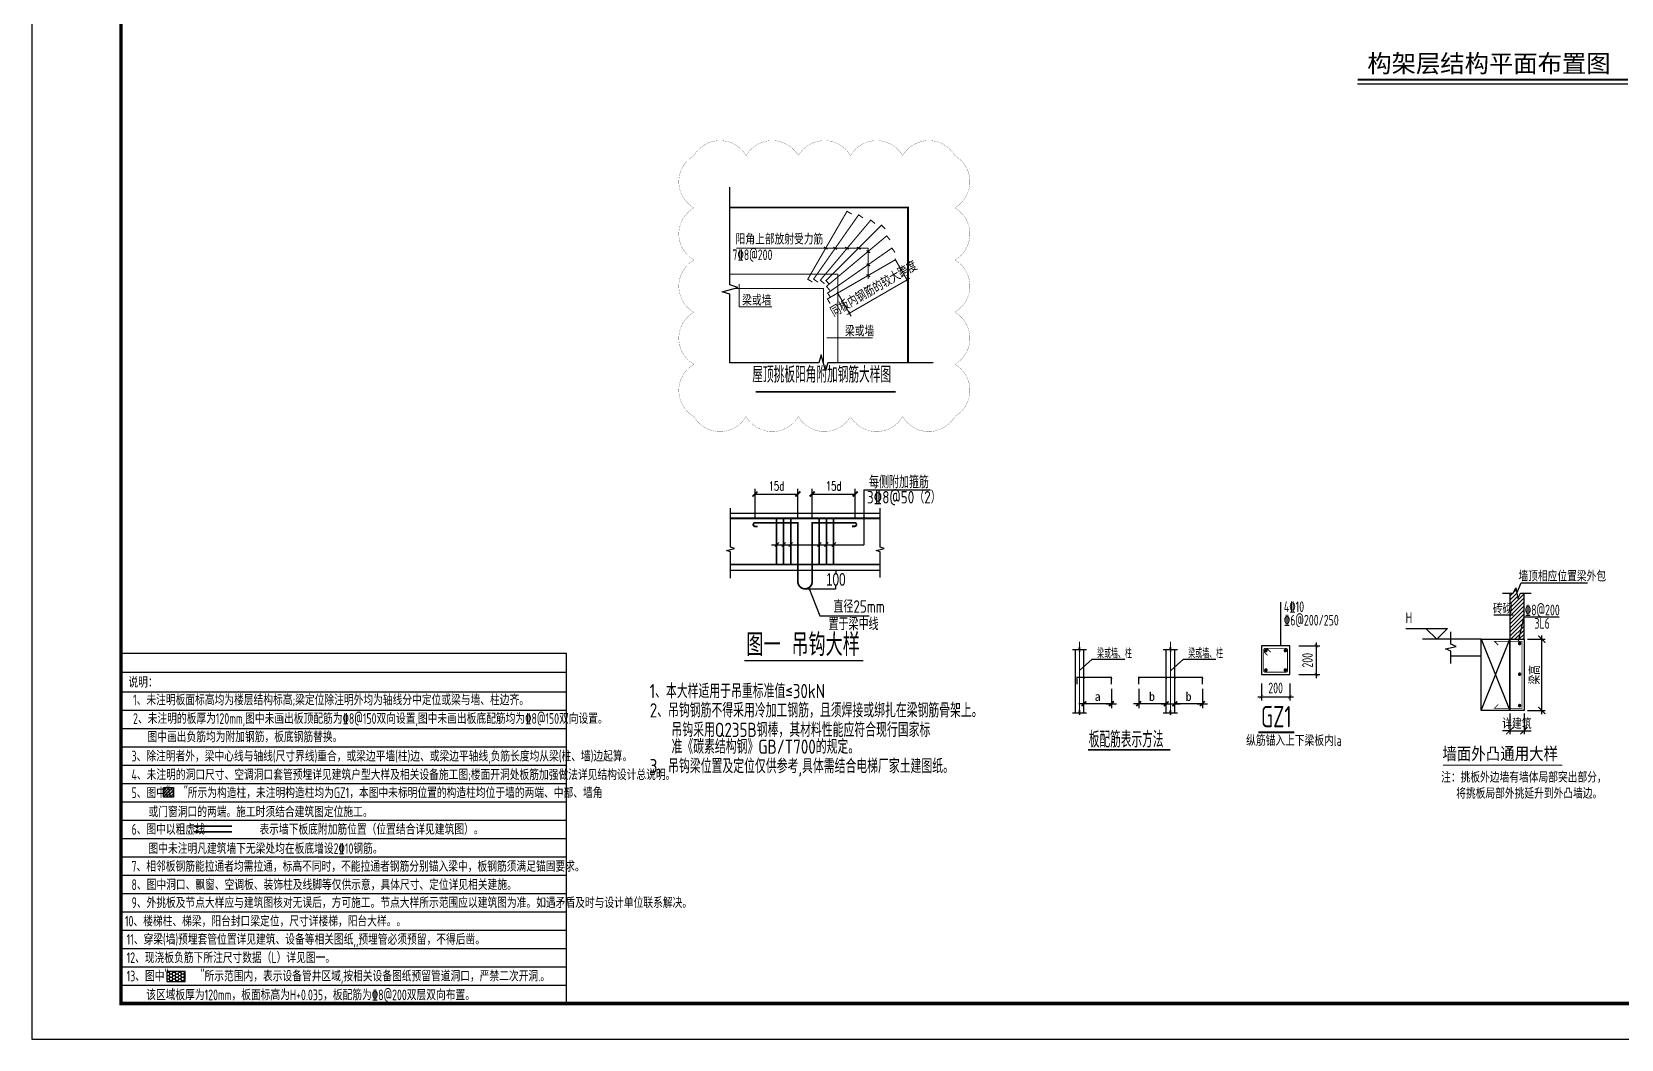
# Model space of a CAD drawing. Extents: x -668857 to 143095, y -247466 to 228182.
# Drawn here: x -229465 to -184922, y -247466 to -219221 of the extents above; entities that cross this region are included whole.
import ezdxf
from ezdxf.enums import TextEntityAlignment as Align

# ---------------------------------------------------------------- set-up
doc = ezdxf.new("R2010")
doc.units = 0
doc.header["$LTSCALE"] = 1000
for name, pattern in [('DASH', [0.35, 0.25, -0.1]), ('DOTE', [2.42, 2, -0.2, 0.02, -0.2]), ('短虚线', [187.5, 125, -62.5])]:
    doc.linetypes.add(name, pattern=pattern)
doc.layers.get('0').update_dxf_attribs({"linetype": 'CONTINUOUS'})
doc.layers.get('DEFPOINTS').update_dxf_attribs({"linetype": 'CONTINUOUS'})
for name, color, linetype, lineweight in [('+公共字体', 7, 'CONTINUOUS', 20), ('+图名', 243, 'CONTINUOUS', 20), ('+混凝土墙', 3, 'CONTINUOUS', 20), ('DOTE', 19, 'DOTE', 9), ('查找字符', 1, 'CONTINUOUS', 18), ('边缘构件填充', 253, '短虚线', 18)]:
    doc.layers.add(name, color=color, linetype=linetype, lineweight=lineweight)
for name, color, linetype in [('-TK', 7, 'CONTINUOUS'), ('0p-标字', 7, 'CONTINUOUS'), ('0p-标注', 43, 'CONTINUOUS'), ('A-AXIS', 1, 'CONTINUOUS'), ('DIM', 2, 'CONTINUOUS'), ('FLOOR_UP_REIN', 13, 'CONTINUOUS'), ('GJ', 5, 'CONTINUOUS'), ('LINK', 6, 'CONTINUOUS'), ('OUTLINE', 2, 'CONTINUOUS'), ('REIN', 6, 'CONTINUOUS'), ('S-DETLCW-LINE1-pdx', 7, 'CONTINUOUS'), ('S-DETLCW-TEXT', 7, 'CONTINUOUS'), ('S-DETLS-HATCH', 251, 'CONTINUOUS'), ('S-DETLS-TEXT', 7, 'CONTINUOUS'), ('S-X详图实线', 4, 'CONTINUOUS'), ('S-X详图标注', 3, 'CONTINUOUS'), ('S-X详图钢筋', 6, 'CONTINUOUS'), ('S-大样-砼线', 7, 'CONTINUOUS'), ('S-引出线', 40, 'CONTINUOUS'), ('S-文字', 7, 'CONTINUOUS'), ('S-板正筋', 2, 'CONTINUOUS'), ('S-构造柱', 212, 'CONTINUOUS'), ('S-表格线', 54, 'CONTINUOUS'), ('S-降板填充', 75, 'CONTINUOUS'), ('TEXT', 2, 'CONTINUOUS'), ('THIN', 7, 'CONTINUOUS'), ('大样线', 40, 'CONTINUOUS'), ('悬梁', 4, 'CONTINUOUS'), ('空调洞口标注', 130, 'CONTINUOUS'), ('说明文字', 7, 'CONTINUOUS')]:
    doc.layers.add(name, color=color, linetype=linetype)
doc.layers.add('审图修改', color=2, linetype='CONTINUOUS', plot=False)
doc.styles.add('$2$X', font='romans0.shx', dxfattribs={"width": 0.7, "bigfont": 'hz00.shx'})
doc.styles.add('-宋体', font='', dxfattribs={"width": 0.7, "height": 300, "bigfont": '宋体.TTF'})
doc.styles.add('10', font='', dxfattribs={"width": 0.7, "height": 300})
doc.styles.add('AHZTXT', font='atxt.shx', dxfattribs={"width": 0.7, "bigfont": 'ahztxt.shx'})
doc.styles.add('BW_Rein', font='Tssdeng.shx', dxfattribs={"width": 0.7, "bigfont": 'hztxt.shx'})
doc.styles.add('DIM_FONT', font='SIMPLEX.shx', dxfattribs={"width": 0.56})
doc.styles.add('hzst', font='', dxfattribs={"width": 0.7})
doc.styles.add('TSSD_DIMENSION', font='Tssdeng.shx', dxfattribs={"width": 0.7, "bigfont": 'tssdchn.shx'})
doc.styles.add('TSSD_Label', font='Tssdeng.shx', dxfattribs={"width": 0.7, "bigfont": 'hztxt.shx'})
doc.styles.add('TSSD_Norm', font='Tssdeng.shx', dxfattribs={"bigfont": 'tssdchn.shx'})
doc.styles.add('TSSD_REIN', font='tssdeng.shx', dxfattribs={"width": 0.7, "height": 300, "bigfont": 'tssdchn.shx'})
doc.styles.get('-宋体').set_extended_font_data('SimSun')
doc.styles.get('10').set_extended_font_data('SimSun')
doc.styles.get('hzst').set_extended_font_data('SimSun')
doc.dimstyles.new('25-100', dxfattribs={"dimscale": 100, "dimtxt": 3, "dimasz": 2, "dimexe": 1, "dimexo": 1, "dimgap": 0.5, "dimtad": 1, "dimdec": 0, "dimlfac": 0.25, "dimdsep": 46, "dimtxsty": 'TSSD_REIN', "dimblk1": 'ARCHTICK', "dimblk2": 'ARCHTICK', "dimsah": 1, "dimcen": 2.5, "dimdle": 1, "dimclrd": 256, "dimclre": 256, "dimclrt": 7, "dimadec": 0, "dimazin": 0, "dimtfac": 1, "dimtdec": 0, "dimtix": 1, "dimtmove": 2, "dimatfit": 3, "dimldrblk": 'ARCHTICK', "dimfxl": 0, "dimtolj": 1, "dimtzin": 0, "dimlwd": -1, "dimlwe": -1, "dimarcsym": 0})
doc.dimstyles.new('DIM梁定位100', dxfattribs={"dimtxt": 250, "dimasz": 100, "dimexe": 150, "dimexo": 100, "dimgap": 100, "dimtad": 1, "dimdec": 0, "dimdsep": 46, "dimtxsty": '$2$X', "dimblk": '$1$_archtick', "dimcen": 2.5, "dimclrd": 256, "dimclre": 256, "dimclrt": 7, "dimadec": 3, "dimazin": 0, "dimtfac": 1, "dimtdec": 0, "dimtix": 1, "dimtmove": 2, "dimatfit": 3, "dimldrblk": '$1$_archtick', "dimfxl": 0, "dimtolj": 1, "dimtzin": 0, "dimlwd": -1, "dimlwe": -1, "dimarcsym": 0})
doc.dimstyles.new('NORMAL', dxfattribs={"dimtxt": 0.18, "dimasz": 0.18, "dimexe": 0.18, "dimexo": 0.0625, "dimgap": 0.09, "dimtad": 0, "dimtih": 1, "dimtoh": 1, "dimdec": 4, "dimzin": 0, "dimdsep": 46, "dimtxsty": 'DIM_FONT', "dimcen": 0.09, "dimclrt": 4, "dimadec": 0, "dimazin": 0, "dimtfac": 1, "dimtdec": 4, "dimtofl": 0, "dimtmove": 2, "dimatfit": 3, "dimfxl": 0, "dimtolj": 1, "dimtzin": 0, "dimarcsym": 0})
doc.dimstyles.new('TSSD_100_100$0', dxfattribs={"dimtxt": 300, "dimasz": 80, "dimexe": 100, "dimexo": 250, "dimgap": 100, "dimtad": 1, "dimdec": 0, "dimzin": 0, "dimdsep": 46, "dimtxsty": 'TSSD_DIMENSION', "dimblk": 'ARCHTICK', "dimcen": 0, "dimdle": 100, "dimclrd": 3, "dimclre": 3, "dimclrt": 7, "dimadec": 0, "dimazin": 0, "dimtfac": 1, "dimtdec": 0, "dimtix": 1, "dimtmove": 2, "dimatfit": 3, "dimldrblk": 'ARCHTICK', "dimfxl": 0, "dimtolj": 1, "dimtzin": 0, "dimarcsym": 0})
doc.dimstyles.new('TSSD_25_100', dxfattribs={"dimtxt": 300, "dimasz": 100, "dimexe": 100, "dimexo": 250, "dimgap": 100, "dimtad": 1, "dimdec": 0, "dimlfac": 0.25, "dimzin": 0, "dimdsep": 46, "dimtxsty": 'TSSD_DIMENSION', "dimblk": 'ARCHTICK', "dimcen": 0, "dimdle": 100, "dimclrt": 7, "dimadec": 0, "dimazin": 0, "dimtfac": 1, "dimtdec": 0, "dimtix": 1, "dimtmove": 2, "dimatfit": 3, "dimldrblk": 'ARCHTICK', "dimfxl": 0, "dimtolj": 1, "dimtzin": 0, "dimarcsym": 0})

# ---------------------------------------------------------------- blocks, each defined once
blk = doc.blocks.new('A1')
blk.add_lwpolyline([(0, 59400), (0, 0), (84100, 0), (84100, 59400)], close=True)
at = {"const_width": 100}
blk.add_lwpolyline([(2500, 58400), (2500, 1000), (83100, 1000), (83100, 58400)], close=True, dxfattribs=at)
blk = doc.blocks.new('20210327.01534452')
at = {"layer": 'S-表格线'}
for p, q in [((0, 0), (0, 9811)), ((12481, 9811), (0, 9811)), ((12481, 0), (12481, 9811)), ((12481, 9277), (0, 9277)), ((0, 495), (0, 9277)), ((0, 8743), (12481, 8743)), ((0, 8229), (12481, 8229)), ((0, 7714), (12481, 7714)), ((0, 7200), (12481, 7200)), ((0, 6686), (12481, 6686)), ((0, 6171), (12481, 6171)), ((0, 5657), (12481, 5657)), ((0, 5143), (12481, 5143)), ((0, 4629), (12481, 4629)), ((0, 4114), (12481, 4114)), ((0, 3600), (12481, 3600)), ((0, 3086), (12481, 3086)), ((0, 2571), (12481, 2571)), ((0, 2057), (12481, 2057)), ((0, 1543), (12481, 1543)), ((0, 1029), (12481, 1029)), ((0, 514), (12481, 514)), ((0, 0), (12481, 0))]:
    blk.add_line(p, q, dxfattribs=at)
blk = doc.blocks.new('_DIMX')
blk.add_line((-150, 0), (150, 0))
at = {"const_width": 50}
blk.add_lwpolyline([(-70, -70), (70, 70)], dxfattribs=at)
blk = doc.blocks.new('A$C1DDD5A89')
at = {"color": 6, "const_width": 50}
blk.add_lwpolyline([(439, 25), (2741, 25)], dxfattribs=at)
at = {"layer": 'DOTE', "color": 8, "linetype": 'DOTE'}
for p, q in [((202, 3054), (202, 888)), ((2750, 3054), (2750, 888))]:
    blk.add_line(p, q, dxfattribs=at)
at = {"layer": 'GJ'}
blk.add_point((1858, 2022), dxfattribs=at)
at = {"layer": 'REIN', "color": 1, "const_width": 40}
for points in [[(129, 1860), (129, 2059), (1095, 2059), (1095, 1860)], [(1858, 1860), (1858, 2059), (3643, 2059), (3643, 1860)]]:
    blk.add_lwpolyline(points, dxfattribs=at)
at = {"layer": '大样线'}
for p, q in [((0, 2837), (188, 2837)), ((81, 2837), (81, 1066)), ((188, 2837), (202, 2909)), ((202, 2909), (202, 2778)), ((202, 2778), (217, 2837)), ((217, 2837), (395, 2837)), ((2548, 2837), (2736, 2837)), ((2736, 2837), (2751, 2909)), ((2751, 2909), (2751, 2778)), ((2751, 2778), (2766, 2837)), ((2766, 2837), (2943, 2837)), ((202, 2247), (556, 2571)), ((556, 2571), (1467, 2571)), ((2758, 2247), (3112, 2571)), ((3112, 2571), (4023, 2571)), ((0, 1066), (188, 1066)), ((188, 1066), (202, 1138)), ((202, 1138), (202, 1006)), ((202, 1006), (217, 1066)), ((217, 1066), (395, 1066)), ((2548, 1066), (2736, 1066)), ((2736, 1066), (2751, 1138)), ((2751, 1138), (2751, 1006)), ((2751, 1006), (2766, 1066)), ((2766, 1066), (2943, 1066))]:
    blk.add_line(p, q, dxfattribs=at)
at = {"layer": '大样线', "linetype": 'ByBlock'}
for p, q in [((323, 1066), (323, 2837)), ((2630, 1066), (2630, 2837)), ((2871, 1066), (2871, 2837))]:
    blk.add_line(p, q, dxfattribs=at)
at = {"layer": '大样线', "color": 0, "linetype": 'ByBlock'}
for p in [(323, 2022), (1095, 2022), (2630, 2022), (2871, 2022), (3643, 2022), (202, 1319)]:
    blk.add_point(p, dxfattribs=at)
at = {"layer": '空调洞口标注'}
for p, q in [((1095, 1732), (1095, 1190)), ((1858, 1732), (1858, 1190)), ((3643, 1732), (3643, 1190)), ((1094, 1319), (203, 1319)), ((2629, 1319), (1859, 1319)), ((3642, 1319), (2872, 1319))]:
    blk.add_line(p, q, dxfattribs=at)
blk.add_point((1858, 1319), dxfattribs=at)
at = {"layer": '空调洞口标注', "color": 0, "linetype": 'ByBlock'}
blk.add_point((2871, 1319), dxfattribs=at)
at = {"layer": '空调洞口标注', "xscale": 0.9649999998509884, "yscale": 0.9649999998509884, "zscale": 0.965, "rotation": 180}
for p in [(323, 1319), (1858, 1319)]:
    blk.add_blockref('_DIMX', p, dxfattribs=at)
at = {"layer": '空调洞口标注', "xscale": 0.9649999998509884, "yscale": 0.9649999998509884, "zscale": 0.965}
for p in [(1095, 1319), (2630, 1319), (2872, 1319), (3643, 1319)]:
    blk.add_blockref('_DIMX', p, dxfattribs=at)
at = {"layer": '空调洞口标注', "style": '10'}
for s, p in [('a', (709, 1523)), ('b', (2231, 1523)), ('b', (3257, 1523))]:
    blk.add_text(s, height=250, dxfattribs=at).set_placement(p, align=Align.MIDDLE_CENTER)
at = {"layer": '说明文字'}
for s, height, style, width, p in [('梁或墙、柱', 250, 'TSSD_REIN', 0.6, (693, 2596)), ('梁或墙、柱', 250, 'TSSD_REIN', 0.6, (3249, 2596)), ('板配筋表示方法', 450, 'TSSD_DIMENSION', 0.7, (459, 91))]:
    blk.add_text(s, height=height, dxfattribs=dict(at, style=style, width=width)).set_placement(p)
blk = doc.blocks.new('_ArchTick')
at = {"color": 0, "linetype": 'ByBlock', "const_width": 0.15}
blk.add_lwpolyline([(-0.5, -0.5), (0.5, 0.5)], dxfattribs=at)
blk = doc.blocks.new('*D45')
at = {"layer": 'DEFPOINTS', "color": 0}
for p in [(30394, 226071), (30794, 226071), (30794, 225492)]:
    blk.add_point(p, dxfattribs=at)
at = {"layer": 'S-X详图标注'}
for p, q in [((30394, 225971), (30394, 225392)), ((30794, 225971), (30794, 225392)), ((30394, 225492), (30194, 225492)), ((30394, 225492), (30794, 225492)), ((30794, 225492), (30994, 225492))]:
    blk.add_line(p, q, dxfattribs=at)
at = {"layer": 'S-X详图标注', "xscale": 200, "yscale": 200, "zscale": 200}
blk.add_blockref('_ArchTick', (30394, 225492), dxfattribs=at)
at = {"layer": 'S-X详图标注', "xscale": 200, "yscale": 200, "zscale": 200, "rotation": 180}
blk.add_blockref('_ArchTick', (30794, 225492), dxfattribs=at)
at = {"layer": 'S-X详图标注', "color": 7, "insert": (30594, 225692), "char_height": 300, "attachment_point": 5, "style": 'TSSD_REIN'}
blk.add_mtext('\\A1;详建筑', dxfattribs=at)
blk = doc.blocks.new('*D46')
at = {"layer": 'DEFPOINTS', "color": 0}
for p in [(30794, 228060), (31291, 228060), (30794, 226060)]:
    blk.add_point(p, dxfattribs=at)
at = {"layer": 'S-X详图标注'}
for p, q in [((30894, 228060), (31391, 228060)), ((31291, 225960), (31291, 228160)), ((30894, 226060), (31391, 226060))]:
    blk.add_line(p, q, dxfattribs=at)
at = {"layer": 'S-X详图标注', "xscale": 200, "yscale": 200, "zscale": 200}
for p, rotation in [((31291, 228060), 90), ((31291, 226060), 270)]:
    blk.add_blockref('_ArchTick', p, dxfattribs=dict(at, rotation=rotation))
at = {"layer": 'S-X详图标注', "color": 7, "insert": (31091, 227060), "char_height": 300, "attachment_point": 5, "rotation": 90, "style": 'TSSD_REIN'}
blk.add_mtext('\\A1;梁高', dxfattribs=at)
blk = doc.blocks.new('*D902')
at = {"layer": 'DEFPOINTS', "color": 0}
for p in [(-194207, -236441), (-193464, -236441), (-194207, -237241)]:
    blk.add_point(p, dxfattribs=at)
at = {"layer": 'DIM', "color": 0, "lineweight": -2}
for p, q in [((-193957, -236441), (-193364, -236441)), ((-193464, -237341), (-193464, -236341)), ((-193957, -237241), (-193364, -237241))]:
    blk.add_line(p, q, dxfattribs=at)
at = {"layer": 'DIM', "color": 0, "lineweight": -2, "xscale": 100, "yscale": 100, "zscale": 100}
for p, rotation in [((-193464, -236441), 90), ((-193464, -237241), 270)]:
    blk.add_blockref('_ArchTick', p, dxfattribs=dict(at, rotation=rotation))
at = {"layer": 'DIM', "color": 7, "insert": (-193714, -236841), "char_height": 300, "attachment_point": 5, "rotation": 90, "style": 'TSSD_DIMENSION'}
blk.add_mtext('\\A1;200', dxfattribs=at)
blk = doc.blocks.new('*D903')
at = {"layer": 'DEFPOINTS', "color": 0}
for p in [(-195007, -237241), (-194207, -237241), (-194207, -237868)]:
    blk.add_point(p, dxfattribs=at)
at = {"layer": 'DIM', "color": 0, "lineweight": -2}
for p, q in [((-195007, -237491), (-195007, -237968)), ((-194207, -237491), (-194207, -237968)), ((-195107, -237868), (-194107, -237868))]:
    blk.add_line(p, q, dxfattribs=at)
at = {"layer": 'DIM', "color": 0, "lineweight": -2, "xscale": 100, "yscale": 100, "zscale": 100, "rotation": 180}
blk.add_blockref('_ArchTick', (-195007, -237868), dxfattribs=at)
at = {"layer": 'DIM', "color": 0, "lineweight": -2, "xscale": 100, "yscale": 100, "zscale": 100}
blk.add_blockref('_ArchTick', (-194207, -237868), dxfattribs=at)
at = {"layer": 'DIM', "color": 7, "insert": (-194607, -237618), "char_height": 300, "attachment_point": 5, "style": 'TSSD_DIMENSION'}
blk.add_mtext('\\A1;200', dxfattribs=at)
blk = doc.blocks.new('*D289')
at = {"layer": '0p-标字', "color": 0, "lineweight": -2}
for p, q in [((-167958, -130280), (-167296, -130280)), ((-167296, -130280), (-167296, -130365)), ((-168158, -130801), (-167296, -130801)), ((-167296, -130801), (-167296, -130715))]:
    blk.add_line(p, q, dxfattribs=at)
at = {"layer": '0p-标字', "color": 0}
for points in [[(-167296, -130280), (-167296, -130280), (-167296, -130280)], [(-167296, -130801), (-167296, -130801), (-167296, -130801)]]:
    blk.add_solid(points, dxfattribs=at)
at = {"layer": 'DEFPOINTS', "color": 0}
for p in [(-167958, -130280), (-167296, -130280), (-168158, -130801)]:
    blk.add_point(p, dxfattribs=at)
at = {"layer": '0p-标字', "color": 4, "insert": (-167296, -130540), "char_height": 350, "attachment_point": 5, "style": 'AHZTXT'}
blk.add_mtext('\\A1;100', dxfattribs=at)
blk = doc.blocks.new('$1$_archtick')
at = {"const_width": 0.5}
blk.add_lwpolyline([(-0.7, -0.7), (0.7, 0.7)], dxfattribs=at)
blk = doc.blocks.new('*D290')
at = {"layer": '0p-标注'}
for p, q in [((-169560, -128849), (-169560, -127993)), ((-169560, -128143), (-168358, -128143)), ((-168358, -128850), (-168358, -127993))]:
    blk.add_line(p, q, dxfattribs=at)
at = {"layer": 'DEFPOINTS', "color": 0}
for p in [(-168358, -128143), (-169560, -128949), (-168358, -128950)]:
    blk.add_point(p, dxfattribs=at)
at = {"layer": '0p-标注', "xscale": 100, "yscale": 100, "zscale": 100, "rotation": 180}
blk.add_blockref('$1$_archtick', (-169560, -128143), dxfattribs=at)
at = {"layer": '0p-标注', "xscale": 100, "yscale": 100, "zscale": 100}
blk.add_blockref('$1$_archtick', (-168358, -128143), dxfattribs=at)
at = {"layer": '0p-标注', "color": 7, "insert": (-168959, -127918), "char_height": 250, "attachment_point": 5, "style": '$2$X'}
blk.add_mtext('\\A1;15d', dxfattribs=at)
blk = doc.blocks.new('*D291')
at = {"layer": '0p-标注'}
for p, q in [((-167958, -128849), (-167958, -127993)), ((-167958, -128143), (-166756, -128143)), ((-166756, -128850), (-166756, -127993))]:
    blk.add_line(p, q, dxfattribs=at)
at = {"layer": 'DEFPOINTS', "color": 0}
for p in [(-166756, -128143), (-167958, -128949), (-166756, -128950)]:
    blk.add_point(p, dxfattribs=at)
at = {"layer": '0p-标注', "xscale": 100, "yscale": 100, "zscale": 100, "rotation": 180}
blk.add_blockref('$1$_archtick', (-167958, -128143), dxfattribs=at)
at = {"layer": '0p-标注', "xscale": 100, "yscale": 100, "zscale": 100}
blk.add_blockref('$1$_archtick', (-166756, -128143), dxfattribs=at)
at = {"layer": '0p-标注', "color": 7, "insert": (-167357, -127918), "char_height": 250, "attachment_point": 5, "style": '$2$X'}
blk.add_mtext('\\A1;15d', dxfattribs=at)
blk = doc.blocks.new('*D1084')
at = {"layer": 'DEFPOINTS', "color": 0}
for p in [(-1197, 3667), (-2813, 2734), (-735, 2867)]:
    blk.add_point(p, dxfattribs=at)
at = {"layer": 'DIM', "color": 3, "lineweight": -2}
for p, q in [((-1072, 3451), (-685, 2781)), ((-2351, 1934), (-735, 2867)), ((-735, 2867), (-666, 2907)), ((-2688, 2517), (-2301, 1847)), ((-2351, 1934), (-2421, 1894))]:
    blk.add_line(p, q, dxfattribs=at)
at = {"layer": 'DIM', "color": 3, "lineweight": -2, "xscale": 80, "yscale": 80, "zscale": 80}
for p, rotation in [((-735, 2867), 209.999999999947), ((-2351, 1934), 29.99999999994698)]:
    blk.add_blockref('_ArchTick', p, dxfattribs=dict(at, rotation=rotation))
at = {"layer": 'DIM', "color": 7, "insert": (-1668, 2617), "char_height": 300, "attachment_point": 5, "rotation": 30, "style": 'TSSD_DIMENSION'}
blk.add_mtext('\\A1;同板内钢筋的较大跨度', dxfattribs=at)
blk = doc.blocks.new('20210306.16465652')
at = {"layer": 'S-DETLS-HATCH'}
h = blk.add_hatch(dxfattribs=at)
h.set_pattern_fill('ANSI31', color=256, scale=25)
h.set_pattern_definition([(45, (-250051.66, 573697.02), (-56.126601, 56.126601), [])])
h.paths.add_polyline_path([(3315.4, 5761.9), (3215.4, 5761.9), (3145.4, 5611.9), (3085.4, 5911.9), (3015.4, 5761.9), (2915.4, 5761.9), (2915.4, 4472.4), (3315.4, 4472.4)])
at = {"layer": 'S-DETLCW-LINE1-pdx'}
for points in [[(2715.4, 5761.9), (3015.4, 5761.9), (3085.4, 5911.9), (3145.4, 5611.9), (3215.4, 5761.9), (3515.4, 5761.9)], [(1268.2, 3792.4), (1268.2, 4132.4), (1118.2, 4202.4), (1418.2, 4262.4), (1268.2, 4332.4), (1268.2, 4672.4)]]:
    blk.add_lwpolyline(points, dxfattribs=at)
at = {"layer": 'S-DETLCW-TEXT', "const_width": 30}
blk.add_lwpolyline([(4388.8, 937.6), (1041.9, 937.6)], dxfattribs=at)
at = {"layer": 'S-DETLS-TEXT'}
blk.add_line((3009.8, 5139.7), (2467.6, 5139.7), dxfattribs=at)
for points in [[(3115.4, 5761.9), (3233, 6051.8), (5095.2, 6051.8)], [(3165.2, 4412.4), (3315.4, 5101.5), (4302.7, 5101.5)]]:
    blk.add_lwpolyline(points, dxfattribs=at)
at = {"layer": 'S-X详图实线'}
for p, q in [((2115.4, 4472.4), (1268.2, 4472.4)), ((2115.4, 4472.4), (2915.4, 2472.4)), ((2115.4, 2472.4), (2915.4, 4472.4)), ((2115.4, 3992.4), (1268.2, 3992.4))]:
    blk.add_line(p, q, dxfattribs=at)
blk.add_lwpolyline([(2915.4, 5761.9), (2915.4, 4472.4), (3315.4, 4472.4), (3315.4, 5761.9)], dxfattribs=at)
for points in [[(2115.4, 4472.4), (2915.4, 4472.4), (2915.4, 2472.4), (2115.4, 2472.4)], [(2915.4, 4472.4), (3315.4, 4472.4), (3315.4, 2472.4), (2915.4, 2472.4)]]:
    blk.add_lwpolyline(points, close=True, dxfattribs=at)
at = {"layer": 'S-X详图标注'}
blk.add_line((1268.2, 4472.4), (468.4, 4472.4), dxfattribs=at)
blk.add_lwpolyline([(0, 4772.4), (1168.3, 4772.4), (868.3, 4472.4), (568.3, 4772.4)], dxfattribs=at)
at = {"layer": 'S-X详图钢筋', "const_width": 20}
blk.add_lwpolyline([(2592.4, 4306.3), (2486.4, 4412.4), (3255.4, 4412.4), (3255.4, 2532.4), (2486.4, 2532.4), (2592.4, 2638.4)], dxfattribs=at)
at = {"layer": 'S-X详图钢筋', "const_width": 50}
for points in [[(3168.1, 4350.3, 1), (3218.1, 4350.3, 1)], [(3168.1, 3488.9, 1), (3218.1, 3488.9, 1)], [(3168.1, 2609.8, 1), (3218.1, 2609.8, 1)]]:
    blk.add_lwpolyline(points, format="xyb", close=True, dxfattribs=at)
at = {"layer": 'S-DETLCW-TEXT', "style": 'hzst', "width": 0.85}
blk.add_text('墙面外凸通用大样', height=350, dxfattribs=at).set_placement((1025.4, 1088.1))
at = {"layer": 'S-DETLS-TEXT', "width": 0.7}
for s, style, p in [('墙顶相应位置梁外包', 'BW_Rein', (3158.9, 6088.4)), ('砖砌', 'BW_Rein', (2442.3, 5176.3)), ('%%1328@200', 'BW_Rein', (3336.9, 5138.1)), ('3L6', 'BW_Rein', (3608.6, 4766)), ('注：挑板外边墙有墙体局部突出部分，', 'TSSD_REIN', (991.5, 450)), ('将挑板局部外挑延升到外凸墙边。', 'TSSD_REIN', (1414.1, 0))]:
    blk.add_text(s, height=300, dxfattribs=dict(at, style=style)).set_placement(p)
at = {"layer": 'S-DETLS-TEXT', "style": 'TSSD_REIN', "width": 0.75}
blk.add_text('H', height=300, dxfattribs=at).set_placement((181.3, 4832.5), align=Align.BOTTOM_RIGHT)
at = {"layer": 'S-X详图标注'}
for p1, p2, distance, text, picture, middle in [((3315.4, 2472.4), (3315.4, 4472.4), -496.7, '梁高', '*D46', (3612.1, 3472.4)), ((2915.4, 2483.6), (3315.4, 2483.6), -579.2, '详建筑', '*D45', (3115.4, 2104.4))]:
    dim = blk.add_aligned_dim(p1=p1, p2=p2, distance=distance, text=text, dimstyle='25-100', dxfattribs=at)
    dim.commit()
    dim.dimension.update_dxf_attribs({"geometry": picture, "text_midpoint": middle, "insert": (-27478.5, -223587.5)})
blk = doc.blocks.new('20210810.16093829')
at = {"layer": '0p-标字', "color": 1}
for p, q in [((6000.40859, 7975.87228), (7870.56457, 7975.87228)), ((6000.40859, 7975.87228), (6000.40859, 6434.21455)), ((2266.50612, 7322.48407), (6457.76552, 7322.48407)), ((3413.08729, 6434.21455), (6000.40859, 6434.21455)), ((3514.78155, 6384.76322), (3620.68501, 6502.96611)), ((3701.22216, 6384.76322), (3807.12563, 6502.96611)), ((3901.22216, 6384.76322), (4007.12563, 6502.96611)), ((4701.22216, 6384.76322), (4807.12563, 6502.96611)), ((4901.22216, 6384.76322), (5007.12563, 6502.96611)), ((5109.67416, 6384.76322), (5215.57763, 6502.96611)), ((2266.50612, 5722.48407), (6457.76552, 5722.48407)), ((4457.24154, 5229.84358), (4772.72668, 4447.02019)), ((4772.72668, 4447.02019), (6151.02435, 4447.02019))]:
    blk.add_line(p, q, dxfattribs=at)
for points in [[(2266.50612, 5498.4886), (2266.50612, 6236.34762), (2156.50612, 6271.34762), (2376.50612, 6331.34762), (2266.50612, 6366.34762), (2266.50612, 7462.48407)], [(6457.76552, 5521.47859), (6457.76552, 6236.34762), (6347.76552, 6271.34762), (6567.76552, 6331.34762), (6457.76552, 6366.34762), (6457.76552, 7462.48407)]]:
    blk.add_lwpolyline(points, dxfattribs=at)
at = {"layer": '0p-标字'}
for points, const_width in [([(6457.76552, 7177.90655), (2266.50612, 7177.90655)], 48.6), ([(3553.97991, 5881.62742), (3553.97991, 7177.90655)], 48.6), ([(3753.97991, 5881.62742), (3753.97991, 7177.90655)], 48.6), ([(3953.97991, 5881.62742), (3953.97991, 7177.90655)], 48.6), ([(4753.97991, 5881.62742), (4753.97991, 7177.90655)], 48.6), ([(4953.97991, 5881.62742), (4953.97991, 7177.90655)], 48.6), ([(5153.97991, 5881.62742), (5153.97991, 7177.90655)], 48.6), ([(4153.97991, 5401.29618), (4153.97991, 7051.92946), (2951.96496, 7052.70409)], 48.6), ([(3024.71295, 6951.92946), (2953.97991, 6951.92946)], 48.6), ([(4553.97991, 5401.29618), (4553.97991, 7051.92946), (5744.30571, 7052.87429)], 48.6), ([(5673.57267, 6952.87429), (5744.30571, 6952.87429)], 48.6), ([(6457.76552, 5881.62742), (2266.50612, 5881.62742)], 48.6), ([(5985.42139, 3184.72529), (2656.02737, 3184.72529)], 40)]:
    blk.add_lwpolyline(points, dxfattribs=dict(at, const_width=const_width))
at = {"layer": '0p-标字', "const_width": 48.6}
for points in [[(2953.97991, 7051.92946, 1), (2953.97991, 6951.92946)], [(5744.30571, 6952.87429, 1), (5744.30571, 7052.87429)], [(4153.97991, 5401.29618, 1), (4553.97991, 5401.29618)]]:
    blk.add_lwpolyline(points, format="xyb", dxfattribs=at)
at = {"layer": '0p-标字', "style": 'TSSD_REIN', "width": 0.8}
for s, height, p in [('每侧附加箍筋 ', 350, (6147.06507, 8020.74429)), ('3%%1328@50（2）', 350, (6090.82149, 7594.06875)), ('直径25mm', 350, (5149.58409, 4530.27781)), ('图一 吊钩大样', 630, (2710.73088, 3318.88252)), ('置于梁中线', 350, (5013.85968, 4042.24912)), ('1、本大样适用于吊重标准值≤30kN', 400, (0.95031, 2134.06157)), ('2、吊钩钢筋不得采用冷加工钢筋，且须焊接或绑扎在梁钢筋骨架上。', 400, (2.48862, 1594.02407)), ('吊钩采用Q235B钢棒，其材料性能应符合现行国家标', 400, (612.3984, 1047.31317)), ('准《碳素结构钢》GB/T700的规定。', 400, (612.3984, 575.30049)), ('3、吊钩梁位置及定位仅供参考,具体需结合电梯厂家土建图纸。', 400, (0, 30.76923))]:
    blk.add_text(s, height=height, dxfattribs=at).set_placement(p)
at = {"layer": '0p-标字', "color": 1}
dim = blk.add_linear_dim(base=(5216.15346, 5722.48407), p1=(4353.97991, 5201.29618), p2=(4553.97991, 5722.48407), angle=90, text='100', dimstyle='NORMAL', override={"dimtxt": 350, "dimlfac": 0.25, "dimtxsty": 'AHZTXT', "dimse1": 0}, dxfattribs=at)
dim.commit()
dim.dimension.update_dxf_attribs({"geometry": '*D289', "text_midpoint": (5216.15346, 5461.89013), "insert": (172512.34237, 136002.14029)})
at = {"layer": '0p-标注'}
for base, p1, p2, picture, middle in [((4153.97991, 7859.45643), (2951.96496, 7052.70409), (4153.97991, 7051.92946), '*D290', (3552.97243, 8084.45643)), ((5755.99486, 7859.45643), (4553.97991, 7052.70409), (5755.99486, 7051.92946), '*D291', (5154.98738, 8084.45643))]:
    dim = blk.add_linear_dim(base=base, p1=p1, p2=p2, text='15d', dimstyle='DIM梁定位100', dxfattribs=at)
    dim.commit()
    dim.dimension.update_dxf_attribs({"geometry": picture, "text_midpoint": middle, "insert": (172512.34237, 136002.14029)})
blk = doc.blocks.new('A$C7DDF50A2')
at = {"layer": '+公共字体', "linetype": 'Continuous'}
for p, q in [((-5513.1, 3754.5), (-1825, 3754.5)), ((-1825, 2891.5), (-1825, 3754.5)), ((-5436.9, 2742.9), (-5436.9, 2111.7)), ((-5436.9, 2103.7), (-4527.2, 2103.7)), ((-2978.3, 1239.2), (-1705.7, 1239.2))]:
    blk.add_line(p, q, dxfattribs=at)
at = {"layer": '+图名', "linetype": 'Continuous', "const_width": 50}
blk.add_lwpolyline([(-4977.1, -274.9), (-1057.3, -274.9)], dxfattribs=at)
at = {"layer": '+混凝土墙', "linetype": 'Continuous'}
for p, q in [((-5699.5, 3026), (-2675.7, 3026)), ((-2675.7, 3026), (-2675.7, 541)), ((-5570.4, 2626), (-3075.7, 2626)), ((-3075.7, 2626), (-3075.7, 541))]:
    blk.add_line(p, q, dxfattribs=at)
at = {"layer": 'FLOOR_UP_REIN', "const_width": 30}
for points in [[(-2287, 4711.5), (-2416.9, 4786.5), (-3517.3, 2880.5), (-3387.4, 2805.5)], [(-1968.1, 4601.4), (-2090.9, 4687.4), (-3353.3, 2884.6), (-3230.5, 2798.5)], [(-1634.4, 4444), (-1749.4, 4540.4), (-3164.1, 2854.4), (-3049.2, 2758)], [(-1342.9, 4290.6), (-1449, 4396.7), (-3005.2, 2840.4), (-2899.2, 2734.4)], [(-1208.9, 3981.4), (-1305.3, 4096.3), (-2991.3, 2681.6), (-2894.9, 2566.7)], [(-1072.2, 3631.9), (-1158.2, 3754.7), (-2961.1, 2492.4), (-2875.1, 2369.5)], [(-984.2, 3298.9), (-1059.2, 3428.8), (-2965.2, 2328.4), (-2890.2, 2198.5)]]:
    blk.add_lwpolyline(points, dxfattribs=at)
at = {"layer": 'THIN'}
blk.add_lwpolyline([(0, 541), (-2950.4, 541), (-3020.4, 321), (-3140.4, 761), (-3210.4, 541), (-5699.5, 541), (-5699.5, 2460.8), (-5919.5, 2530.8), (-5479.5, 2650.8), (-5699.5, 2720.8), (-5699.5, 5461.5)], dxfattribs=at)
at = {"layer": '查找字符', "const_width": 35}
for points in [[(-3061.8, 3785.7), (-2963.7, 3723.3)], [(-2795.9, 3781), (-2697.8, 3718.6)], [(-2468.9, 3781), (-2370.8, 3718.6)], [(-2135.2, 3781), (-2037.1, 3718.6)], [(-1869, 3686.7), (-1770.9, 3624.3)], [(-1869, 3314.3), (-1770.9, 3251.9)], [(-1869, 3013.1), (-1770.9, 2950.7)]]:
    blk.add_lwpolyline(points, dxfattribs=at)
at = {"layer": '边缘构件填充', "const_width": 50}
blk.add_lwpolyline([(-707.3, 541), (-707.3, 4891), (-5699.5, 4891)], dxfattribs=at)
at = {"layer": '+公共字体', "linetype": 'Continuous', "style": 'TSSD_REIN', "width": 0.7}
for s, p in [('阳角上部放射受力筋', (-5539.3, 3856.1)), ('%%1417%%1328@200', (-5627.4, 3416.3)), ('梁或墙', (-5355.1, 2142)), ('梁或墙', (-2473.2, 1280.1))]:
    blk.add_text(s, height=300, dxfattribs=at).set_placement(p)
at = {"layer": '+图名', "linetype": 'Continuous', "style": 'TSSD_REIN', "width": 0.7}
blk.add_text('屋顶挑板阳角附加钢筋大样图', height=450, dxfattribs=at).set_placement((-5070.3, -151.8), align=Align.BOTTOM_LEFT)
at = {"layer": 'DIM'}
dim = blk.add_aligned_dim(p1=(-2813.3, 2733.8), p2=(-1196.7, 3667.1), distance=-923.8, text='同板内钢筋的较大跨度', dimstyle='TSSD_100_100$0', dxfattribs=at)
dim.commit()
dim.dimension.update_dxf_attribs({"geometry": '*D1084', "text_midpoint": (-1668.2, 2617)})

msp = doc.modelspace()

# ---------------------------------------------------------------- hatches: boundary and pattern name
at = {"layer": 'S-构造柱'}
h = msp.add_hatch(dxfattribs=at)
h.set_pattern_fill('ARMORED', color=256, scale=12.857143, style=0)
h.set_pattern_definition([(50, (-2079040.786, -372028.88), (92.2191663, -8.0681316), [9.642857, -106.0714286]), (355, (-2079040.79, -372028.88), (-17.839457, 96.710417), [7.7142857, -84.857143]), (100.4514, (-2079033.1, -372029.55), (74.3797776, 88.642227), [8.1951673, -90.146843]), (46.1842, (-2079040.79, -372003.17), (137.216706, -21.281016), [14.464286, -159.107143]), (96.6356, (-2079029.35, -372004.94), (120.170919, 125.243726), [12.292751, -135.220243]), (351.1842, (-2079040.79, -372003.17), (120.170822, 125.24382), [11.571429, -127.285714]), (21, (-2079027.93, -372009.596), (76.7451924, -51.765286), [9.642857, -106.0714286]), (326, (-2079027.93, -372009.6), (31.2834, 93.233577), [7.7142857, -84.857143]), (71.4514, (-2079021.53, -372013.91), (108.0286237, 41.4682067), [8.1951673, -90.146843]), (37.5, (-2079040.786, -372028.882), (1.56340997, 42.80063835), [0, -83.8285714, 0, -86.1428571, 0, -85.1785714]), (7.5, (-2079040.786, -372028.88), (33.8232262, 50.7100772), [0, -49.1142857, 0, -81.9, 0, -32.4642857]), (327.5, (-2079069.458, -372028.882), (68.6343132, -2.8999121), [0, -32.1428571, 0, -100.2857143, 0, -133.0714286]), (317.5, (-2079082.315, -372028.88), (74.981079, 12.8706406), [0, -41.7857143, 0, -66.6, 0, -94.5]), (45, (-2079040.786, -372028.88), (-45.4568645, 45.4568645), [])])
h.paths.add_polyline_path([(-225772.2, -240406.35), (-225497.91, -240406.35), (-225497.91, -240680.64), (-225772.2, -240680.64)])
at = {"layer": 'S-降板填充', "linetype": 'ByBlock'}
h = msp.add_hatch(dxfattribs=at)
h.set_pattern_fill('HONEY', color=8, scale=17.142857, style=0)
h.set_pattern_definition([(0, (-3038261.81, -313558.77), (81.6428571, 47.1365143), [54.4285714, -108.8571429]), (120, (-3038261.81, -313558.77), (-81.6428474, 47.1365312), [54.4285714, -108.8571429]), (60, (-3038261.81, -313558.77), (9.75e-06, 94.2730455), [-108.8571429, 54.4285714])])
h.paths.add_polyline_path([(-225676.71, -245848.5), (-225165.61, -245848.5), (-225165.61, -245569.72), (-225676.71, -245569.72)])

# ---------------------------------------------------------------- linework, layer by layer
at = {"layer": 'LINK', "color": 1, "const_width": 25}
msp.add_lwpolyline([(-194835.86, -236700.59), (-194927.79, -236608.67, -0.19891237), (-194941.84, -236574.72), (-194941.84, -236554.22, -0.41421356), (-194893.84, -236506.22), (-194319.84, -236506.22, -0.41421356), (-194271.84, -236554.22), (-194271.84, -237128.22, -0.41421356), (-194319.84, -237176.22), (-194893.84, -237176.22, -0.41421356), (-194941.84, -237128.22), (-194941.84, -236554.22, -0.41421356), (-194893.84, -236506.22), (-194873.34, -236506.22, -0.19891237), (-194839.4, -236520.28), (-194747.47, -236612.2)], format="xyb", dxfattribs=at)
at = {"layer": 'OUTLINE'}
msp.add_lwpolyline([(-194206.84, -236441.22), (-195006.84, -236441.22), (-195006.84, -237241.22), (-194206.84, -237241.22)], close=True, dxfattribs=at)
at = {"layer": 'REIN', "const_width": 50}
for points in [[(-194904.34, -236568.72, 1), (-194854.34, -236568.72, 1)], [(-194359.34, -236568.72, 1), (-194309.34, -236568.72, 1)], [(-194904.34, -237113.72, 1), (-194854.34, -237113.72, 1)], [(-194359.34, -237113.72, 1), (-194309.34, -237113.72, 1)]]:
    msp.add_lwpolyline(points, format="xyb", close=True, dxfattribs=at)
at = {"layer": 'S-引出线', "color": 3, "const_width": 56}
msp.add_lwpolyline([(-192311.03, -220565.54), (-184733.85, -220565.54)], dxfattribs=at)
at = {"layer": 'S-引出线', "color": 3}
msp.add_lwpolyline([(-192311.03, -220677.54), (-184733.85, -220677.54)], dxfattribs=at)
at = {"layer": 'S-板正筋', "linetype": 'DASH', "const_width": 42.86}
for points in [[(-224920.65, -241494.62), (-224920.65, -241494.62), (-223850.15, -241494.61), (-223850.15, -241494.61)], [(-224920.65, -241652.68), (-224920.65, -241652.68), (-223850.15, -241652.67), (-223850.15, -241652.67)]]:
    msp.add_lwpolyline(points, dxfattribs=at)
at = {"layer": 'S-构造柱'}
msp.add_lwpolyline([(-225772.2, -240406.35), (-225497.91, -240406.35), (-225497.91, -240680.64), (-225772.2, -240680.64), (-225772.2, -240406.35)], dxfattribs=at)
at = {"layer": 'S-降板填充'}
msp.add_lwpolyline([(-225676.71, -245848.5), (-225165.61, -245848.5), (-225165.61, -245569.72), (-225676.71, -245569.72)], close=True, dxfattribs=at)
at = {"layer": 'TEXT', "color": 0}
msp.add_line((-194456.84, -236441.22), (-194456.84, -235214.95), dxfattribs=at)
at = {"layer": '审图修改', "const_width": 5}
msp.add_lwpolyline([(-210909.62, -222694.57, -0.57735027), (-209446.99, -222694.57, -0.57735027), (-207984.36, -222694.57, -0.57735027), (-206521.73, -222694.57, -0.57735027), (-205059.1, -222694.57, -0.57735027), (-203596.47, -222694.57, -0.57735027), (-203596.47, -224157.2, -0.57735027), (-203596.47, -225619.83, -0.57735027), (-203596.47, -227082.46, -0.57735027), (-203596.47, -228545.09, -0.57735027), (-203596.47, -230007.72, -0.57735027), (-205059.1, -230007.72, -0.57735027), (-206521.73, -230007.72, -0.57735027), (-207984.36, -230007.72, -0.57735027), (-209446.99, -230007.72, -0.57735027), (-210909.62, -230007.72, -0.57735027), (-210909.62, -228545.09, -0.57735027), (-210909.62, -227082.46, -0.57735027), (-210909.62, -225619.83, -0.57735027), (-210909.62, -224157.2, -0.57735027), (-210909.62, -222694.57, -0.57735027), (-210909.62, -222694.57, -0.57735027)], format="xyb", dxfattribs=at)
at = {"layer": '悬梁', "color": 0, "const_width": 50}
msp.add_lwpolyline([(-194084.47, -238863.15), (-195096.36, -238863.15)], dxfattribs=at)

# ---------------------------------------------------------------- block references
at = {"layer": '-TK'}
msp.add_blockref('A1', (-229464.73, -247465.57), dxfattribs=at)
at = {"layer": 'A-AXIS'}
msp.add_blockref('20210327.01534452', (-226964.73, -246465.57), dxfattribs=at)
at = {"layer": 'S-X详图标注'}
msp.add_blockref('20210306.16465652', (-190961.79, -240720.82), dxfattribs=at)
at = {"layer": 'S-大样-砼线'}
msp.add_blockref('A$C1DDD5A89', (-200303.33, -239378.38), dxfattribs=at)
at = {"layer": 'TEXT'}
msp.add_blockref('20210810.16093829', (-212149.39, -240039.69), dxfattribs=at)
at = {"layer": '边缘构件填充'}
msp.add_blockref('A$C7DDF50A2', (-204202.38, -229040.45), dxfattribs=at)

# ---------------------------------------------------------------- texts
at = {"layer": 'S-文字', "style": '-宋体'}
msp.add_text('构架层结构平面布置图', height=500, dxfattribs=at).set_placement((-192038.55, -220359.02))
at = {"layer": 'S-文字', "style": 'TSSD_REIN', "width": 0.7}
for s, p in [('说明：', (-226756.87, -237606.2)), ('1、未注明板面标高均为楼层结构标高;梁定位除注明外均为轴线分中定位或梁与墙、柱边齐。', (-226626.48, -238102.45)), ('3、除注明者外，梁中心线与轴线(尺寸界线)重合，或梁边平墙(柱)边、或梁边平轴线,负筋长度均从梁(柱、墙)边起算。', (-226669.67, -239679.67)), ('4、未注明的洞口尺寸、空调洞口套管预埋详见建筑户型大样及相关设备施工图;楼面开洞处板筋加强做法详见结构设计总说明。', (-226669.67, -240199.67)), ('5、图中"   "所示为构造柱，未注明构造柱均为GZ1，本图中未标明位置的构造柱均位于墙的两端、中部、墙角', (-226669.67, -240705.93)), ('或门窗洞口的两端。施工时须结合建筑图定位施工。', (-226193.23, -241240.92)), ('6、图中以粗虚线            表示墙下板底附加筋位置（位置结合详见建筑图）。', (-226669.67, -241730.53)), ('图中未注明凡建筑墙下无梁处均在板底增设2%%13210钢筋。', (-226193.23, -242269.49)), ('7、相邻板钢筋能拉通者均需拉通，标高不同时，不能拉通者钢筋分别锚入梁中，板钢筋须满足锚固要求。', (-226669.67, -242769.82)), ('8、图中洞口、飘窗、空调板、装饰柱及线脚等仅供示意，具体尺寸、定位详见相关建施。', (-226669.67, -243284.1)), ('9、外挑板及节点大样应与建筑图核对无误后，方可施工。节点大样所示范围应以建筑图为准。如遇矛盾及时与设计单位联系解决。', (-226669.67, -243786.56)), ('10、楼梯柱、梯梁，阳台封口梁定位，尺寸详楼梯，阳台大样。。', (-226853.91, -244305.4)), ('11、穿梁(墙)预埋套管位置详见建筑、设备等相关图纸,,预埋管必须预留，不得后凿。', (-226806.41, -244815.71)), ('12、现浇板负筋下所注尺寸数据（L）详见图一。', (-226806.41, -245330)), ('13、图中"       "所示范围内，表示设备管井区域,按相关设备图纸预留管道洞口，严禁二次开洞.。', (-226806.41, -245844.29))]:
    msp.add_text(s, height=300, dxfattribs=at).set_placement(p)
at = {"layer": 'S-文字', "color": 1, "style": 'TSSD_REIN', "width": 0.7}
for s, p in [('2、未注明的板厚为120mm,图中未画出板顶配筋为%%1328@150双向设置,图中未画出板底配筋均为%%1328@150双向设置。', (-226626.48, -238624.26)), ('图中画出负筋均为附加钢筋，板底钢筋替换。', (-226220.46, -239138.55)), ('该区域板厚为120mm，板面标高为H+0.035，板配筋为%%1328@200双层双向布置。', (-226258.3, -246372.04))]:
    msp.add_text(s, height=300, dxfattribs=at).set_placement(p)
at = {"layer": 'TEXT', "color": 0, "width": 0.7}
for s, style, p in [('4\x8410', 'TSSD_REIN', (-194376.75, -235490.78)), ('\x846@200/250', 'TSSD_REIN', (-194376.75, -235867.55)), ('纵筋锚入上下梁板内la', 'TSSD_Label', (-195432.98, -239241.54))]:
    msp.add_text(s, height=300, dxfattribs=dict(at, style=style)).set_placement(p)
at = {"layer": 'TEXT', "color": 0, "style": 'TSSD_Norm', "width": 0.7}
msp.add_text('GZ1', height=600, dxfattribs=at).set_placement((-194588.37, -238720.81), align=Align.CENTER)

# ---------------------------------------------------------------- dimensions: what is measured, and where the dimension line sits
at = {"layer": 'DIM'}
dim = msp.add_linear_dim(base=(-193464.25, -236441.22), p1=(-194206.84, -237241.22), p2=(-194206.84, -236441.22), angle=90, dimstyle='TSSD_25_100', dxfattribs=at)
dim.commit()
dim.dimension.update_dxf_attribs({"geometry": '*D902', "text_midpoint": (-193714.25, -236841.22)})
dim = msp.add_linear_dim(base=(-194206.84, -237867.99), p1=(-195006.84, -237241.22), p2=(-194206.84, -237241.22), dimstyle='TSSD_25_100', dxfattribs=at)
dim.commit()
dim.dimension.update_dxf_attribs({"geometry": '*D903', "text_midpoint": (-194606.84, -237617.99)})

doc.saveas('drawing.dxf')
